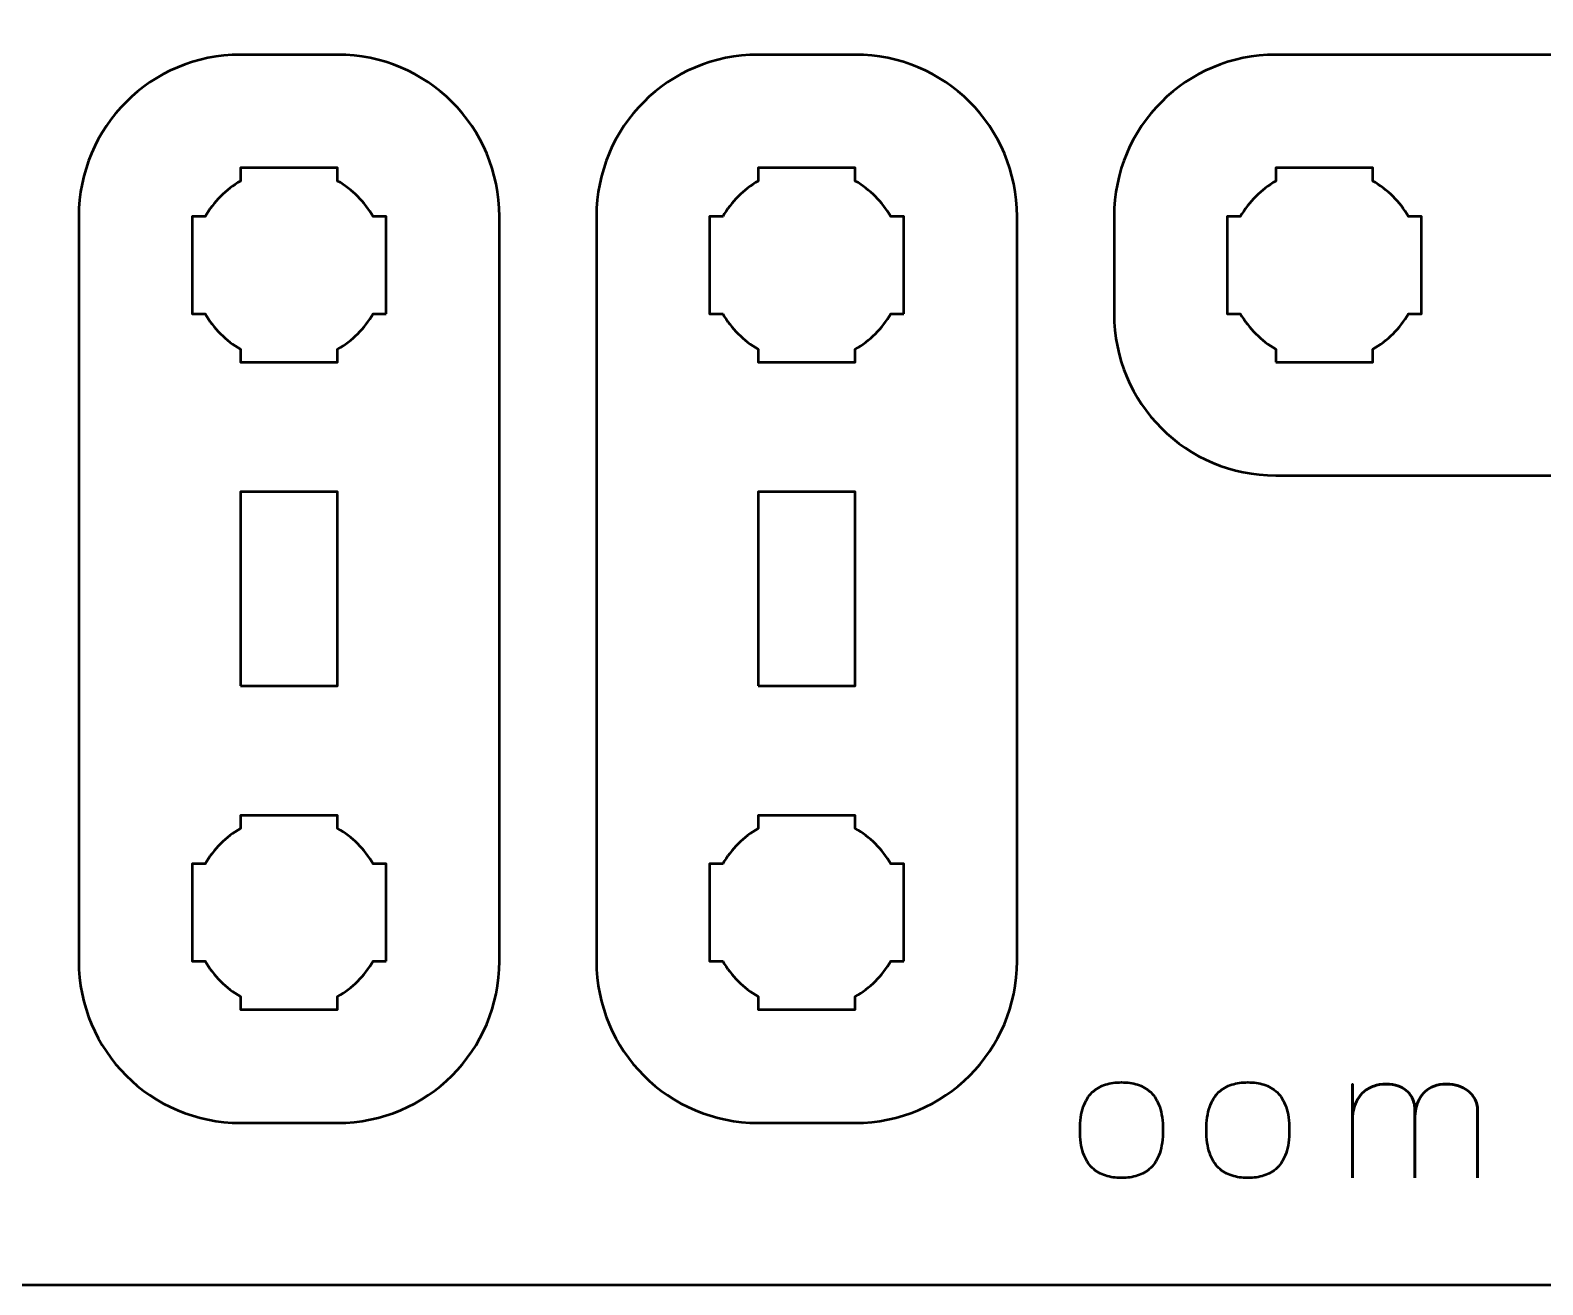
# Model space of a CAD drawing. Header units: centimetres. Extents: x -21 to 0, y -29.7 to 0.
# Drawn here: x -10.5 to -5.825, y -29.7 to -25.824 of the extents above; entities that cross this region are included whole.
import ezdxf

# ---------------------------------------------------------------- set-up
doc = ezdxf.new("R2010")
doc.units = ezdxf.units.CM
doc.header["$MEASUREMENT"] = 0
doc.layers.add('Layer 1', color=7, linetype='Continuous')

msp = doc.modelspace()

# ---------------------------------------------------------------- linework, layer by layer
at = {"layer": 'Layer 1', "color": 1, "lineweight": 53}
msp.add_open_spline([(-21.00003, -29.19995), (-21.00003, -29.19995), (-21.00003, -5.89992), (-21.00003, -5.89992), (-21.00003, -5.89992), (-21.00003, -5.81709), (-20.93286, -5.74992), (-20.85003, -5.74992), (-20.85003, -5.74992), (-20.7672, -5.74992), (-20.70003, -5.68275), (-20.70003, -5.59992), (-20.70003, -5.59992), (-20.70003, -5.51709), (-20.7672, -5.44992), (-20.85003, -5.44992), (-20.85003, -5.44992), (-20.93286, -5.44992), (-21.00003, -5.38275), (-21.00003, -5.29992), (-21.00003, -5.29992), (-21.00003, -5.21709), (-20.93286, -5.14992), (-20.85003, -5.14992), (-20.85003, -5.14992), (-20.7672, -5.14992), (-20.70003, -5.08275), (-20.70003, -4.99992), (-20.70003, -4.99992), (-20.70003, -4.91709), (-20.7672, -4.84992), (-20.85003, -4.84992), (-20.85003, -4.84992), (-20.93286, -4.84992), (-21.00003, -4.78275), (-21.00003, -4.69992), (-21.00003, -4.69992), (-21.00003, -4.61709), (-20.93286, -4.54992), (-20.85003, -4.54992), (-20.85003, -4.54992), (-20.7672, -4.54992), (-20.70003, -4.48275), (-20.70003, -4.39992), (-20.70003, -4.39992), (-20.70003, -4.31709), (-20.7672, -4.24992), (-20.85003, -4.24992), (-20.85003, -4.24992), (-20.93286, -4.24992), (-21.00003, -4.18275), (-21.00003, -4.09992), (-21.00003, -4.09992), (-21.00003, -4.01709), (-20.93286, -3.94992), (-20.85003, -3.94992), (-20.85003, -3.94992), (-20.7672, -3.94992), (-20.70003, -3.88275), (-20.70003, -3.79992), (-20.70003, -3.79992), (-20.70003, -3.71709), (-20.7672, -3.64992), (-20.85003, -3.64992), (-20.85003, -3.64992), (-20.93286, -3.64992), (-21.00003, -3.58275), (-21.00003, -3.49992), (-21.00003, -3.49992), (-21.00003, -3.41709), (-20.93286, -3.34992), (-20.85003, -3.34992), (-20.85003, -3.34992), (-20.7672, -3.34992), (-20.70003, -3.28275), (-20.70003, -3.19992), (-20.70003, -3.19992), (-20.70003, -3.11709), (-20.7672, -3.04992), (-20.85003, -3.04992), (-20.85003, -3.04992), (-20.93286, -3.04992), (-21.00003, -2.98275), (-21.00003, -2.89992), (-21.00003, -2.89992), (-21.00003, -2.81709), (-20.93286, -2.74992), (-20.85003, -2.74992), (-20.85003, -2.74992), (-20.7672, -2.74992), (-20.70003, -2.68275), (-20.70003, -2.59992), (-20.70003, -2.59992), (-20.70003, -2.51709), (-20.7672, -2.44992), (-20.85003, -2.44992), (-20.85003, -2.44992), (-20.93286, -2.44992), (-21.00003, -2.38275), (-21.00003, -2.29992), (-21.00003, -2.29992), (-21.00003, -2.21709), (-20.93286, -2.14992), (-20.85003, -2.14992), (-20.85003, -2.14992), (-20.7672, -2.14992), (-20.70003, -2.08275), (-20.70003, -1.99992), (-20.70003, -1.99992), (-20.70003, -1.91709), (-20.7672, -1.84992), (-20.85003, -1.84992), (-20.85003, -1.84992), (-20.93286, -1.84992), (-21.00003, -1.78275), (-21.00003, -1.69992), (-21.00003, -1.69992), (-21.00003, -1.61709), (-20.93286, -1.54992), (-20.85003, -1.54992), (-20.85003, -1.54992), (-20.7672, -1.54992), (-20.70003, -1.48275), (-20.70003, -1.39992), (-20.70003, -1.39992), (-20.70003, -1.31709), (-20.7672, -1.24992), (-20.85003, -1.24992), (-20.85003, -1.24992), (-20.93286, -1.24992), (-21.00003, -1.18275), (-21.00003, -1.09992), (-21.00003, -1.09992), (-21.00003, -1.09992), (-21.00003, -0.49992), (-21.00003, -0.49992), (-21.00003, -0.49992), (-21.00003, -0.22295), (-20.77694, 0.00004), (-20.49994, 0.00004), (-20.49994, 0.00004), (-20.49994, 0.00004), (-0.50008, 0.00004), (-0.50008, 0.00004), (-0.50008, 0.00004), (-0.22294, 0.00004), (0.00002, -0.22295), (0.00002, -0.49992), (0.00002, -0.49992), (0.00002, -0.49992), (0.00002, -29.19995), (0.00002, -29.19995), (0.00002, -29.19995), (0.00002, -29.47695), (-0.22294, -29.70004), (-0.50008, -29.70004), (-0.50008, -29.70004), (-0.50008, -29.70004), (-20.49994, -29.70004), (-20.49994, -29.70004), (-20.49994, -29.70004), (-20.77694, -29.70004), (-21.00003, -29.47695), (-21.00003, -29.19995)], degree=3, knots=[0, 0, 0, 0, 0.0243902, 0.0243902, 0.0243902, 0.0243902, 0.0487805, 0.0487805, 0.0487805, 0.0487805, 0.0731707, 0.0731707, 0.0731707, 0.0731707, 0.097561, 0.097561, 0.097561, 0.097561, 0.1219512, 0.1219512, 0.1219512, 0.1219512, 0.1463415, 0.1463415, 0.1463415, 0.1463415, 0.1707317, 0.1707317, 0.1707317, 0.1707317, 0.195122, 0.195122, 0.195122, 0.195122, 0.2195122, 0.2195122, 0.2195122, 0.2195122, 0.2439024, 0.2439024, 0.2439024, 0.2439024, 0.2682927, 0.2682927, 0.2682927, 0.2682927, 0.2926829, 0.2926829, 0.2926829, 0.2926829, 0.3170732, 0.3170732, 0.3170732, 0.3170732, 0.3414634, 0.3414634, 0.3414634, 0.3414634, 0.3658537, 0.3658537, 0.3658537, 0.3658537, 0.3902439, 0.3902439, 0.3902439, 0.3902439, 0.4146341, 0.4146341, 0.4146341, 0.4146341, 0.4390244, 0.4390244, 0.4390244, 0.4390244, 0.4634146, 0.4634146, 0.4634146, 0.4634146, 0.4878049, 0.4878049, 0.4878049, 0.4878049, 0.5121951, 0.5121951, 0.5121951, 0.5121951, 0.5365854, 0.5365854, 0.5365854, 0.5365854, 0.5609756, 0.5609756, 0.5609756, 0.5609756, 0.5853659, 0.5853659, 0.5853659, 0.5853659, 0.6097561, 0.6097561, 0.6097561, 0.6097561, 0.6341463, 0.6341463, 0.6341463, 0.6341463, 0.6585366, 0.6585366, 0.6585366, 0.6585366, 0.6829268, 0.6829268, 0.6829268, 0.6829268, 0.7073171, 0.7073171, 0.7073171, 0.7073171, 0.7317073, 0.7317073, 0.7317073, 0.7317073, 0.7560976, 0.7560976, 0.7560976, 0.7560976, 0.7804878, 0.7804878, 0.7804878, 0.7804878, 0.804878, 0.804878, 0.804878, 0.804878, 0.8292683, 0.8292683, 0.8292683, 0.8292683, 0.8536585, 0.8536585, 0.8536585, 0.8536585, 0.8780488, 0.8780488, 0.8780488, 0.8780488, 0.902439, 0.902439, 0.902439, 0.902439, 0.9268293, 0.9268293, 0.9268293, 0.9268293, 0.9512195, 0.9512195, 0.9512195, 0.9512195, 0.9756098, 0.9756098, 0.9756098, 0.9756098, 1, 1, 1, 1], dxfattribs=at)
at = {"layer": 'Layer 1', "color": 3, "lineweight": 53}
for points in [[(-10.35001, -28.69994), (-10.35001, -28.69994), (-10.35001, -26.40007), (-10.35001, -26.40007), (-10.35001, -26.40007), (-10.35001, -26.12293), (-10.12692, -25.89997), (-9.84992, -25.89997), (-9.84992, -25.89997), (-9.84992, -25.89997), (-9.54991, -25.89997), (-9.54991, -25.89997), (-9.54991, -25.89997), (-9.27295, -25.89997), (-9.04999, -26.12293), (-9.04999, -26.40007), (-9.04999, -26.40007), (-9.04999, -26.40007), (-9.04999, -28.69994), (-9.04999, -28.69994), (-9.04999, -28.69994), (-9.04999, -28.97694), (-9.27295, -29.20003), (-9.54991, -29.20003), (-9.54991, -29.20003), (-9.54991, -29.20003), (-9.84992, -29.20003), (-9.84992, -29.20003), (-9.84992, -29.20003), (-10.12692, -29.20003), (-10.35001, -28.97694), (-10.35001, -28.69994)], [(-8.75001, -28.69994), (-8.75001, -28.69994), (-8.75001, -26.40007), (-8.75001, -26.40007), (-8.75001, -26.40007), (-8.75001, -26.12293), (-8.52692, -25.89997), (-8.24992, -25.89997), (-8.24992, -25.89997), (-8.24992, -25.89997), (-7.94991, -25.89997), (-7.94991, -25.89997), (-7.94991, -25.89997), (-7.67295, -25.89997), (-7.44999, -26.12293), (-7.44999, -26.40007), (-7.44999, -26.40007), (-7.44999, -26.40007), (-7.44999, -28.69994), (-7.44999, -28.69994), (-7.44999, -28.69994), (-7.44999, -28.97694), (-7.67295, -29.20003), (-7.94991, -29.20003), (-7.94991, -29.20003), (-7.94991, -29.20003), (-8.24992, -29.20003), (-8.24992, -29.20003), (-8.24992, -29.20003), (-8.52692, -29.20003), (-8.75001, -28.97694), (-8.75001, -28.69994)], [(-6.64992, -25.89991), (-6.64992, -25.89991), (-4.35005, -25.89991), (-4.35005, -25.89991), (-4.35005, -25.89991), (-4.07291, -25.89991), (-3.84995, -26.123), (-3.84995, -26.4), (-3.84995, -26.4), (-3.84995, -26.4), (-3.84995, -26.70001), (-3.84995, -26.70001), (-3.84995, -26.70001), (-3.84995, -26.97697), (-4.07291, -27.19993), (-4.35005, -27.19993), (-4.35005, -27.19993), (-4.35005, -27.19993), (-6.64992, -27.19993), (-6.64992, -27.19993), (-6.64992, -27.19993), (-6.92692, -27.19993), (-7.15001, -26.97697), (-7.15001, -26.70001), (-7.15001, -26.70001), (-7.15001, -26.70001), (-7.15001, -26.4), (-7.15001, -26.4), (-7.15001, -26.4), (-7.15001, -26.123), (-6.92692, -25.89991), (-6.64992, -25.89991)]]:
    msp.add_open_spline(points, degree=3, knots=[0, 0, 0, 0, 0.125, 0.125, 0.125, 0.125, 0.25, 0.25, 0.25, 0.25, 0.375, 0.375, 0.375, 0.375, 0.5, 0.5, 0.5, 0.5, 0.625, 0.625, 0.625, 0.625, 0.75, 0.75, 0.75, 0.75, 0.875, 0.875, 0.875, 0.875, 1, 1, 1, 1], dxfattribs=at)
at = {"layer": 'Layer 1', "lineweight": 53}
for points, knots in [([(-9.39998, -26.7), (-9.39998, -26.7), (-9.44009, -26.7), (-9.44009, -26.7), (-9.44009, -26.7), (-9.46641, -26.74548), (-9.50444, -26.78351), (-9.54991, -26.80982), (-9.54991, -26.80982), (-9.54991, -26.80982), (-9.54991, -26.84993), (-9.54991, -26.84993), (-9.54991, -26.84993), (-9.54991, -26.84993), (-9.69999, -26.84993), (-9.69999, -26.84993), (-9.69999, -26.84993), (-9.69999, -26.84993), (-9.84992, -26.84993), (-9.84992, -26.84993), (-9.84992, -26.84993), (-9.84992, -26.84993), (-9.84992, -26.80982), (-9.84992, -26.80982), (-9.84992, -26.80982), (-9.89553, -26.78351), (-9.93345, -26.74548), (-9.95977, -26.7), (-9.95977, -26.7), (-9.95977, -26.7), (-9.99999, -26.7), (-9.99999, -26.7), (-9.99999, -26.7), (-9.99999, -26.7), (-9.99999, -26.54993), (-9.99999, -26.54993), (-9.99999, -26.54993), (-9.99999, -26.54993), (-9.99999, -26.4), (-9.99999, -26.4), (-9.99999, -26.4), (-9.99999, -26.4), (-9.95977, -26.4), (-9.95977, -26.4), (-9.95977, -26.4), (-9.93345, -26.35453), (-9.89553, -26.3165), (-9.84992, -26.29018), (-9.84992, -26.29018), (-9.84992, -26.29018), (-9.84992, -26.24993), (-9.84992, -26.24993), (-9.84992, -26.24993), (-9.84992, -26.24993), (-9.69999, -26.24993), (-9.69999, -26.24993), (-9.69999, -26.24993), (-9.69999, -26.24993), (-9.54991, -26.24993), (-9.54991, -26.24993), (-9.54991, -26.24993), (-9.54991, -26.24993), (-9.54991, -26.29018), (-9.54991, -26.29018), (-9.54991, -26.29018), (-9.50444, -26.3165), (-9.46641, -26.35453), (-9.44009, -26.4), (-9.44009, -26.4), (-9.44009, -26.4), (-9.39998, -26.4), (-9.39998, -26.4), (-9.39998, -26.4), (-9.39998, -26.4), (-9.39998, -26.54993), (-9.39998, -26.54993), (-9.39998, -26.54993), (-9.39998, -26.54993), (-9.39998, -26.7), (-9.39998, -26.7)], [0, 0, 0, 0, 0.05, 0.05, 0.05, 0.05, 0.1, 0.1, 0.1, 0.1, 0.15, 0.15, 0.15, 0.15, 0.2, 0.2, 0.2, 0.2, 0.25, 0.25, 0.25, 0.25, 0.3, 0.3, 0.3, 0.3, 0.35, 0.35, 0.35, 0.35, 0.4, 0.4, 0.4, 0.4, 0.45, 0.45, 0.45, 0.45, 0.5, 0.5, 0.5, 0.5, 0.55, 0.55, 0.55, 0.55, 0.6, 0.6, 0.6, 0.6, 0.65, 0.65, 0.65, 0.65, 0.7, 0.7, 0.7, 0.7, 0.75, 0.75, 0.75, 0.75, 0.8, 0.8, 0.8, 0.8, 0.85, 0.85, 0.85, 0.85, 0.9, 0.9, 0.9, 0.9, 0.95, 0.95, 0.95, 0.95, 1, 1, 1, 1]), ([(-7.79998, -26.7), (-7.79998, -26.7), (-7.84009, -26.7), (-7.84009, -26.7), (-7.84009, -26.7), (-7.86641, -26.74548), (-7.90444, -26.78351), (-7.94991, -26.80982), (-7.94991, -26.80982), (-7.94991, -26.80982), (-7.94991, -26.84993), (-7.94991, -26.84993), (-7.94991, -26.84993), (-7.94991, -26.84993), (-8.09999, -26.84993), (-8.09999, -26.84993), (-8.09999, -26.84993), (-8.09999, -26.84993), (-8.24992, -26.84993), (-8.24992, -26.84993), (-8.24992, -26.84993), (-8.24992, -26.84993), (-8.24992, -26.80982), (-8.24992, -26.80982), (-8.24992, -26.80982), (-8.29553, -26.78351), (-8.33345, -26.74548), (-8.35977, -26.7), (-8.35977, -26.7), (-8.35977, -26.7), (-8.39999, -26.7), (-8.39999, -26.7), (-8.39999, -26.7), (-8.39999, -26.7), (-8.39999, -26.54993), (-8.39999, -26.54993), (-8.39999, -26.54993), (-8.39999, -26.54993), (-8.39999, -26.4), (-8.39999, -26.4), (-8.39999, -26.4), (-8.39999, -26.4), (-8.35977, -26.4), (-8.35977, -26.4), (-8.35977, -26.4), (-8.33345, -26.35453), (-8.29553, -26.3165), (-8.24992, -26.29018), (-8.24992, -26.29018), (-8.24992, -26.29018), (-8.24992, -26.24993), (-8.24992, -26.24993), (-8.24992, -26.24993), (-8.24992, -26.24993), (-8.09999, -26.24993), (-8.09999, -26.24993), (-8.09999, -26.24993), (-8.09999, -26.24993), (-7.94991, -26.24993), (-7.94991, -26.24993), (-7.94991, -26.24993), (-7.94991, -26.24993), (-7.94991, -26.29018), (-7.94991, -26.29018), (-7.94991, -26.29018), (-7.90444, -26.3165), (-7.86641, -26.35453), (-7.84009, -26.4), (-7.84009, -26.4), (-7.84009, -26.4), (-7.79998, -26.4), (-7.79998, -26.4), (-7.79998, -26.4), (-7.79998, -26.4), (-7.79998, -26.54993), (-7.79998, -26.54993), (-7.79998, -26.54993), (-7.79998, -26.54993), (-7.79998, -26.7), (-7.79998, -26.7)], [0, 0, 0, 0, 0.05, 0.05, 0.05, 0.05, 0.1, 0.1, 0.1, 0.1, 0.15, 0.15, 0.15, 0.15, 0.2, 0.2, 0.2, 0.2, 0.25, 0.25, 0.25, 0.25, 0.3, 0.3, 0.3, 0.3, 0.35, 0.35, 0.35, 0.35, 0.4, 0.4, 0.4, 0.4, 0.45, 0.45, 0.45, 0.45, 0.5, 0.5, 0.5, 0.5, 0.55, 0.55, 0.55, 0.55, 0.6, 0.6, 0.6, 0.6, 0.65, 0.65, 0.65, 0.65, 0.7, 0.7, 0.7, 0.7, 0.75, 0.75, 0.75, 0.75, 0.8, 0.8, 0.8, 0.8, 0.85, 0.85, 0.85, 0.85, 0.9, 0.9, 0.9, 0.9, 0.95, 0.95, 0.95, 0.95, 1, 1, 1, 1]), ([(-6.64992, -26.84994), (-6.64992, -26.84994), (-6.64992, -26.80983), (-6.64992, -26.80983), (-6.64992, -26.80983), (-6.69553, -26.78351), (-6.73345, -26.74548), (-6.75977, -26.70001), (-6.75977, -26.70001), (-6.75977, -26.70001), (-6.79999, -26.70001), (-6.79999, -26.70001), (-6.79999, -26.70001), (-6.79999, -26.70001), (-6.79999, -26.54993), (-6.79999, -26.54993), (-6.79999, -26.54993), (-6.79999, -26.54993), (-6.79999, -26.4), (-6.79999, -26.4), (-6.79999, -26.4), (-6.79999, -26.4), (-6.75977, -26.4), (-6.75977, -26.4), (-6.75977, -26.4), (-6.73345, -26.35439), (-6.69553, -26.31647), (-6.64992, -26.29015), (-6.64992, -26.29015), (-6.64992, -26.29015), (-6.64992, -26.24993), (-6.64992, -26.24993), (-6.64992, -26.24993), (-6.64992, -26.24993), (-6.49999, -26.24993), (-6.49999, -26.24993), (-6.49999, -26.24993), (-6.49999, -26.24993), (-6.34991, -26.24993), (-6.34991, -26.24993), (-6.34991, -26.24993), (-6.34991, -26.24993), (-6.34991, -26.29015), (-6.34991, -26.29015), (-6.34991, -26.29015), (-6.30444, -26.31647), (-6.26641, -26.35439), (-6.24009, -26.4), (-6.24009, -26.4), (-6.24009, -26.4), (-6.19998, -26.4), (-6.19998, -26.4), (-6.19998, -26.4), (-6.19998, -26.4), (-6.19998, -26.54993), (-6.19998, -26.54993), (-6.19998, -26.54993), (-6.19998, -26.54993), (-6.19998, -26.70001), (-6.19998, -26.70001), (-6.19998, -26.70001), (-6.19998, -26.70001), (-6.24009, -26.70001), (-6.24009, -26.70001), (-6.24009, -26.70001), (-6.26641, -26.74548), (-6.30444, -26.78351), (-6.34991, -26.80983), (-6.34991, -26.80983), (-6.34991, -26.80983), (-6.34991, -26.84994), (-6.34991, -26.84994), (-6.34991, -26.84994), (-6.34991, -26.84994), (-6.49999, -26.84994), (-6.49999, -26.84994), (-6.49999, -26.84994), (-6.49999, -26.84994), (-6.64992, -26.84994), (-6.64992, -26.84994)], [0, 0, 0, 0, 0.05, 0.05, 0.05, 0.05, 0.1, 0.1, 0.1, 0.1, 0.15, 0.15, 0.15, 0.15, 0.2, 0.2, 0.2, 0.2, 0.25, 0.25, 0.25, 0.25, 0.3, 0.3, 0.3, 0.3, 0.35, 0.35, 0.35, 0.35, 0.4, 0.4, 0.4, 0.4, 0.45, 0.45, 0.45, 0.45, 0.5, 0.5, 0.5, 0.5, 0.55, 0.55, 0.55, 0.55, 0.6, 0.6, 0.6, 0.6, 0.65, 0.65, 0.65, 0.65, 0.7, 0.7, 0.7, 0.7, 0.75, 0.75, 0.75, 0.75, 0.8, 0.8, 0.8, 0.8, 0.85, 0.85, 0.85, 0.85, 0.9, 0.9, 0.9, 0.9, 0.95, 0.95, 0.95, 0.95, 1, 1, 1, 1]), ([(-9.84992, -27.84999), (-9.84992, -27.84999), (-9.84992, -27.24998), (-9.84992, -27.24998), (-9.84992, -27.24998), (-9.84992, -27.24998), (-9.54991, -27.24998), (-9.54991, -27.24998), (-9.54991, -27.24998), (-9.54991, -27.24998), (-9.54991, -27.84999), (-9.54991, -27.84999), (-9.54991, -27.84999), (-9.54991, -27.84999), (-9.84992, -27.84999), (-9.84992, -27.84999)], [0, 0, 0, 0, 0.25, 0.25, 0.25, 0.25, 0.5, 0.5, 0.5, 0.5, 0.75, 0.75, 0.75, 0.75, 1, 1, 1, 1]), ([(-8.24992, -27.84999), (-8.24992, -27.84999), (-8.24992, -27.24998), (-8.24992, -27.24998), (-8.24992, -27.24998), (-8.24992, -27.24998), (-7.94991, -27.24998), (-7.94991, -27.24998), (-7.94991, -27.24998), (-7.94991, -27.24998), (-7.94991, -27.84999), (-7.94991, -27.84999), (-7.94991, -27.84999), (-7.94991, -27.84999), (-8.24992, -27.84999), (-8.24992, -27.84999)], [0, 0, 0, 0, 0.25, 0.25, 0.25, 0.25, 0.5, 0.5, 0.5, 0.5, 0.75, 0.75, 0.75, 0.75, 1, 1, 1, 1]), ([(-9.39998, -28.69994), (-9.39998, -28.69994), (-9.44009, -28.69994), (-9.44009, -28.69994), (-9.44009, -28.69994), (-9.46641, -28.74555), (-9.50444, -28.78347), (-9.54991, -28.80979), (-9.54991, -28.80979), (-9.54991, -28.80979), (-9.54991, -28.85001), (-9.54991, -28.85001), (-9.54991, -28.85001), (-9.54991, -28.85001), (-9.69999, -28.85001), (-9.69999, -28.85001), (-9.69999, -28.85001), (-9.69999, -28.85001), (-9.84992, -28.85001), (-9.84992, -28.85001), (-9.84992, -28.85001), (-9.84992, -28.85001), (-9.84992, -28.80979), (-9.84992, -28.80979), (-9.84992, -28.80979), (-9.89553, -28.78347), (-9.93345, -28.74555), (-9.95977, -28.69994), (-9.95977, -28.69994), (-9.95977, -28.69994), (-9.99999, -28.69994), (-9.99999, -28.69994), (-9.99999, -28.69994), (-9.99999, -28.69994), (-9.99999, -28.55001), (-9.99999, -28.55001), (-9.99999, -28.55001), (-9.99999, -28.55001), (-9.99999, -28.39993), (-9.99999, -28.39993), (-9.99999, -28.39993), (-9.99999, -28.39993), (-9.95977, -28.39993), (-9.95977, -28.39993), (-9.95977, -28.39993), (-9.93345, -28.35446), (-9.89553, -28.31643), (-9.84992, -28.29011), (-9.84992, -28.29011), (-9.84992, -28.29011), (-9.84992, -28.25), (-9.84992, -28.25), (-9.84992, -28.25), (-9.84992, -28.25), (-9.69999, -28.25), (-9.69999, -28.25), (-9.69999, -28.25), (-9.69999, -28.25), (-9.54991, -28.25), (-9.54991, -28.25), (-9.54991, -28.25), (-9.54991, -28.25), (-9.54991, -28.29011), (-9.54991, -28.29011), (-9.54991, -28.29011), (-9.50444, -28.31643), (-9.46641, -28.35446), (-9.44009, -28.39993), (-9.44009, -28.39993), (-9.44009, -28.39993), (-9.39998, -28.39993), (-9.39998, -28.39993), (-9.39998, -28.39993), (-9.39998, -28.39993), (-9.39998, -28.55001), (-9.39998, -28.55001), (-9.39998, -28.55001), (-9.39998, -28.55001), (-9.39998, -28.69994), (-9.39998, -28.69994)], [0, 0, 0, 0, 0.05, 0.05, 0.05, 0.05, 0.1, 0.1, 0.1, 0.1, 0.15, 0.15, 0.15, 0.15, 0.2, 0.2, 0.2, 0.2, 0.25, 0.25, 0.25, 0.25, 0.3, 0.3, 0.3, 0.3, 0.35, 0.35, 0.35, 0.35, 0.4, 0.4, 0.4, 0.4, 0.45, 0.45, 0.45, 0.45, 0.5, 0.5, 0.5, 0.5, 0.55, 0.55, 0.55, 0.55, 0.6, 0.6, 0.6, 0.6, 0.65, 0.65, 0.65, 0.65, 0.7, 0.7, 0.7, 0.7, 0.75, 0.75, 0.75, 0.75, 0.8, 0.8, 0.8, 0.8, 0.85, 0.85, 0.85, 0.85, 0.9, 0.9, 0.9, 0.9, 0.95, 0.95, 0.95, 0.95, 1, 1, 1, 1]), ([(-7.79998, -28.69994), (-7.79998, -28.69994), (-7.84009, -28.69994), (-7.84009, -28.69994), (-7.84009, -28.69994), (-7.86641, -28.74555), (-7.90444, -28.78347), (-7.94991, -28.80979), (-7.94991, -28.80979), (-7.94991, -28.80979), (-7.94991, -28.85001), (-7.94991, -28.85001), (-7.94991, -28.85001), (-7.94991, -28.85001), (-8.09999, -28.85001), (-8.09999, -28.85001), (-8.09999, -28.85001), (-8.09999, -28.85001), (-8.24992, -28.85001), (-8.24992, -28.85001), (-8.24992, -28.85001), (-8.24992, -28.85001), (-8.24992, -28.80979), (-8.24992, -28.80979), (-8.24992, -28.80979), (-8.29553, -28.78347), (-8.33345, -28.74555), (-8.35977, -28.69994), (-8.35977, -28.69994), (-8.35977, -28.69994), (-8.39999, -28.69994), (-8.39999, -28.69994), (-8.39999, -28.69994), (-8.39999, -28.69994), (-8.39999, -28.55001), (-8.39999, -28.55001), (-8.39999, -28.55001), (-8.39999, -28.55001), (-8.39999, -28.39993), (-8.39999, -28.39993), (-8.39999, -28.39993), (-8.39999, -28.39993), (-8.35977, -28.39993), (-8.35977, -28.39993), (-8.35977, -28.39993), (-8.33345, -28.35446), (-8.29553, -28.31643), (-8.24992, -28.29011), (-8.24992, -28.29011), (-8.24992, -28.29011), (-8.24992, -28.25), (-8.24992, -28.25), (-8.24992, -28.25), (-8.24992, -28.25), (-8.09999, -28.25), (-8.09999, -28.25), (-8.09999, -28.25), (-8.09999, -28.25), (-7.94991, -28.25), (-7.94991, -28.25), (-7.94991, -28.25), (-7.94991, -28.25), (-7.94991, -28.29011), (-7.94991, -28.29011), (-7.94991, -28.29011), (-7.90444, -28.31643), (-7.86641, -28.35446), (-7.84009, -28.39993), (-7.84009, -28.39993), (-7.84009, -28.39993), (-7.79998, -28.39993), (-7.79998, -28.39993), (-7.79998, -28.39993), (-7.79998, -28.39993), (-7.79998, -28.55001), (-7.79998, -28.55001), (-7.79998, -28.55001), (-7.79998, -28.55001), (-7.79998, -28.69994), (-7.79998, -28.69994)], [0, 0, 0, 0, 0.05, 0.05, 0.05, 0.05, 0.1, 0.1, 0.1, 0.1, 0.15, 0.15, 0.15, 0.15, 0.2, 0.2, 0.2, 0.2, 0.25, 0.25, 0.25, 0.25, 0.3, 0.3, 0.3, 0.3, 0.35, 0.35, 0.35, 0.35, 0.4, 0.4, 0.4, 0.4, 0.45, 0.45, 0.45, 0.45, 0.5, 0.5, 0.5, 0.5, 0.55, 0.55, 0.55, 0.55, 0.6, 0.6, 0.6, 0.6, 0.65, 0.65, 0.65, 0.65, 0.7, 0.7, 0.7, 0.7, 0.75, 0.75, 0.75, 0.75, 0.8, 0.8, 0.8, 0.8, 0.85, 0.85, 0.85, 0.85, 0.9, 0.9, 0.9, 0.9, 0.95, 0.95, 0.95, 0.95, 1, 1, 1, 1])]:
    msp.add_open_spline(points, degree=3, knots=knots, dxfattribs=at)
at = {"layer": 'Layer 1', "color": 5, "lineweight": 53}
for points, knots in [([(-7.12709, -29.36992), (-7.10931, -29.37001), (-7.09276, -29.36776), (-7.07733, -29.36296), (-7.07733, -29.36296), (-7.0619, -29.35816), (-7.04826, -29.35016), (-7.03659, -29.33897), (-7.03659, -29.33897), (-7.02483, -29.32778), (-7.01571, -29.31263), (-7.00903, -29.29344), (-7.00903, -29.29344), (-7.00245, -29.27434), (-6.99906, -29.25054), (-6.99896, -29.22204), (-6.99896, -29.22204), (-6.99906, -29.19363), (-7.00245, -29.16992), (-7.00903, -29.15092), (-7.00903, -29.15092), (-7.01571, -29.13191), (-7.02483, -29.11677), (-7.03659, -29.10557), (-7.03659, -29.10557), (-7.04826, -29.09447), (-7.0619, -29.08648), (-7.07733, -29.08168), (-7.07733, -29.08168), (-7.09276, -29.07688), (-7.10931, -29.07462), (-7.12709, -29.07472), (-7.12709, -29.07472), (-7.14468, -29.07462), (-7.16124, -29.07688), (-7.17667, -29.08168), (-7.17667, -29.08168), (-7.1921, -29.08648), (-7.20564, -29.09447), (-7.2174, -29.10557), (-7.2174, -29.10557), (-7.22916, -29.11677), (-7.23838, -29.13191), (-7.24506, -29.15092), (-7.24506, -29.15092), (-7.25174, -29.16992), (-7.25513, -29.19363), (-7.25522, -29.22204), (-7.25522, -29.22204), (-7.25513, -29.25054), (-7.25174, -29.27434), (-7.24506, -29.29344), (-7.24506, -29.29344), (-7.23838, -29.31263), (-7.22916, -29.32778), (-7.2174, -29.33897), (-7.2174, -29.33897), (-7.20564, -29.35016), (-7.1921, -29.35816), (-7.17667, -29.36296), (-7.17667, -29.36296), (-7.16124, -29.36776), (-7.14468, -29.37001), (-7.12709, -29.36992)], [0, 0, 0, 0, 0.0625, 0.0625, 0.0625, 0.0625, 0.125, 0.125, 0.125, 0.125, 0.1875, 0.1875, 0.1875, 0.1875, 0.25, 0.25, 0.25, 0.25, 0.3125, 0.3125, 0.3125, 0.3125, 0.375, 0.375, 0.375, 0.375, 0.4375, 0.4375, 0.4375, 0.4375, 0.5, 0.5, 0.5, 0.5, 0.5625, 0.5625, 0.5625, 0.5625, 0.625, 0.625, 0.625, 0.625, 0.6875, 0.6875, 0.6875, 0.6875, 0.75, 0.75, 0.75, 0.75, 0.8125, 0.8125, 0.8125, 0.8125, 0.875, 0.875, 0.875, 0.875, 0.9375, 0.9375, 0.9375, 0.9375, 1, 1, 1, 1]), ([(-7.12709, -29.36992), (-7.10931, -29.37001), (-7.09276, -29.36776), (-7.07733, -29.36296), (-7.07733, -29.36296), (-7.0619, -29.35816), (-7.04826, -29.35016), (-7.03659, -29.33897), (-7.03659, -29.33897), (-7.02483, -29.32778), (-7.01571, -29.31263), (-7.00903, -29.29344), (-7.00903, -29.29344), (-7.00245, -29.27434), (-6.99906, -29.25054), (-6.99896, -29.22204), (-6.99896, -29.22204), (-6.99906, -29.19363), (-7.00245, -29.16992), (-7.00903, -29.15092), (-7.00903, -29.15092), (-7.01571, -29.13191), (-7.02483, -29.11677), (-7.03659, -29.10557), (-7.03659, -29.10557), (-7.04826, -29.09447), (-7.0619, -29.08648), (-7.07733, -29.08168), (-7.07733, -29.08168), (-7.09276, -29.07688), (-7.10931, -29.07462), (-7.12709, -29.07472), (-7.12709, -29.07472), (-7.14468, -29.07462), (-7.16124, -29.07688), (-7.17667, -29.08168), (-7.17667, -29.08168), (-7.1921, -29.08648), (-7.20564, -29.09447), (-7.2174, -29.10557), (-7.2174, -29.10557), (-7.22916, -29.11677), (-7.23838, -29.13191), (-7.24506, -29.15092), (-7.24506, -29.15092), (-7.25174, -29.16992), (-7.25513, -29.19363), (-7.25522, -29.22204), (-7.25522, -29.22204), (-7.25513, -29.25054), (-7.25174, -29.27434), (-7.24506, -29.29344), (-7.24506, -29.29344), (-7.23838, -29.31263), (-7.22916, -29.32778), (-7.2174, -29.33897), (-7.2174, -29.33897), (-7.20564, -29.35016), (-7.1921, -29.35816), (-7.17667, -29.36296), (-7.17667, -29.36296), (-7.16124, -29.36776), (-7.14468, -29.37001), (-7.12709, -29.36992)], [0, 0, 0, 0, 0.0625, 0.0625, 0.0625, 0.0625, 0.125, 0.125, 0.125, 0.125, 0.1875, 0.1875, 0.1875, 0.1875, 0.25, 0.25, 0.25, 0.25, 0.3125, 0.3125, 0.3125, 0.3125, 0.375, 0.375, 0.375, 0.375, 0.4375, 0.4375, 0.4375, 0.4375, 0.5, 0.5, 0.5, 0.5, 0.5625, 0.5625, 0.5625, 0.5625, 0.625, 0.625, 0.625, 0.625, 0.6875, 0.6875, 0.6875, 0.6875, 0.75, 0.75, 0.75, 0.75, 0.8125, 0.8125, 0.8125, 0.8125, 0.875, 0.875, 0.875, 0.875, 0.9375, 0.9375, 0.9375, 0.9375, 1, 1, 1, 1]), ([(-6.7365, -29.36992), (-6.71872, -29.37001), (-6.70217, -29.36776), (-6.68674, -29.36296), (-6.68674, -29.36296), (-6.67131, -29.35816), (-6.65767, -29.35016), (-6.646, -29.33897), (-6.646, -29.33897), (-6.63424, -29.32778), (-6.62512, -29.31263), (-6.61844, -29.29344), (-6.61844, -29.29344), (-6.61186, -29.27434), (-6.60847, -29.25054), (-6.60837, -29.22204), (-6.60837, -29.22204), (-6.60847, -29.19363), (-6.61186, -29.16992), (-6.61844, -29.15092), (-6.61844, -29.15092), (-6.62512, -29.13191), (-6.63424, -29.11677), (-6.646, -29.10557), (-6.646, -29.10557), (-6.65767, -29.09447), (-6.67131, -29.08648), (-6.68674, -29.08168), (-6.68674, -29.08168), (-6.70217, -29.07688), (-6.71872, -29.07462), (-6.7365, -29.07472), (-6.7365, -29.07472), (-6.75409, -29.07462), (-6.77065, -29.07688), (-6.78608, -29.08168), (-6.78608, -29.08168), (-6.80151, -29.08648), (-6.81505, -29.09447), (-6.82681, -29.10557), (-6.82681, -29.10557), (-6.83857, -29.11677), (-6.84779, -29.13191), (-6.85447, -29.15092), (-6.85447, -29.15092), (-6.86115, -29.16992), (-6.86454, -29.19363), (-6.86463, -29.22204), (-6.86463, -29.22204), (-6.86454, -29.25054), (-6.86115, -29.27434), (-6.85447, -29.29344), (-6.85447, -29.29344), (-6.84779, -29.31263), (-6.83857, -29.32778), (-6.82681, -29.33897), (-6.82681, -29.33897), (-6.81505, -29.35016), (-6.80151, -29.35816), (-6.78608, -29.36296), (-6.78608, -29.36296), (-6.77065, -29.36776), (-6.75409, -29.37001), (-6.7365, -29.36992)], [0, 0, 0, 0, 0.0625, 0.0625, 0.0625, 0.0625, 0.125, 0.125, 0.125, 0.125, 0.1875, 0.1875, 0.1875, 0.1875, 0.25, 0.25, 0.25, 0.25, 0.3125, 0.3125, 0.3125, 0.3125, 0.375, 0.375, 0.375, 0.375, 0.4375, 0.4375, 0.4375, 0.4375, 0.5, 0.5, 0.5, 0.5, 0.5625, 0.5625, 0.5625, 0.5625, 0.625, 0.625, 0.625, 0.625, 0.6875, 0.6875, 0.6875, 0.6875, 0.75, 0.75, 0.75, 0.75, 0.8125, 0.8125, 0.8125, 0.8125, 0.875, 0.875, 0.875, 0.875, 0.9375, 0.9375, 0.9375, 0.9375, 1, 1, 1, 1]), ([(-6.7365, -29.36992), (-6.71872, -29.37001), (-6.70217, -29.36776), (-6.68674, -29.36296), (-6.68674, -29.36296), (-6.67131, -29.35816), (-6.65767, -29.35016), (-6.646, -29.33897), (-6.646, -29.33897), (-6.63424, -29.32778), (-6.62512, -29.31263), (-6.61844, -29.29344), (-6.61844, -29.29344), (-6.61186, -29.27434), (-6.60847, -29.25054), (-6.60837, -29.22204), (-6.60837, -29.22204), (-6.60847, -29.19363), (-6.61186, -29.16992), (-6.61844, -29.15092), (-6.61844, -29.15092), (-6.62512, -29.13191), (-6.63424, -29.11677), (-6.646, -29.10557), (-6.646, -29.10557), (-6.65767, -29.09447), (-6.67131, -29.08648), (-6.68674, -29.08168), (-6.68674, -29.08168), (-6.70217, -29.07688), (-6.71872, -29.07462), (-6.7365, -29.07472), (-6.7365, -29.07472), (-6.75409, -29.07462), (-6.77065, -29.07688), (-6.78608, -29.08168), (-6.78608, -29.08168), (-6.80151, -29.08648), (-6.81505, -29.09447), (-6.82681, -29.10557), (-6.82681, -29.10557), (-6.83857, -29.11677), (-6.84779, -29.13191), (-6.85447, -29.15092), (-6.85447, -29.15092), (-6.86115, -29.16992), (-6.86454, -29.19363), (-6.86463, -29.22204), (-6.86463, -29.22204), (-6.86454, -29.25054), (-6.86115, -29.27434), (-6.85447, -29.29344), (-6.85447, -29.29344), (-6.84779, -29.31263), (-6.83857, -29.32778), (-6.82681, -29.33897), (-6.82681, -29.33897), (-6.81505, -29.35016), (-6.80151, -29.35816), (-6.78608, -29.36296), (-6.78608, -29.36296), (-6.77065, -29.36776), (-6.75409, -29.37001), (-6.7365, -29.36992)], [0, 0, 0, 0, 0.0625, 0.0625, 0.0625, 0.0625, 0.125, 0.125, 0.125, 0.125, 0.1875, 0.1875, 0.1875, 0.1875, 0.25, 0.25, 0.25, 0.25, 0.3125, 0.3125, 0.3125, 0.3125, 0.375, 0.375, 0.375, 0.375, 0.4375, 0.4375, 0.4375, 0.4375, 0.5, 0.5, 0.5, 0.5, 0.5625, 0.5625, 0.5625, 0.5625, 0.625, 0.625, 0.625, 0.625, 0.6875, 0.6875, 0.6875, 0.6875, 0.75, 0.75, 0.75, 0.75, 0.8125, 0.8125, 0.8125, 0.8125, 0.875, 0.875, 0.875, 0.875, 0.9375, 0.9375, 0.9375, 0.9375, 1, 1, 1, 1]), ([(-6.22061, -29.36992), (-6.22061, -29.36983), (-6.22061, -29.3671), (-6.22061, -29.36174), (-6.22061, -29.36174), (-6.22061, -29.35647), (-6.22061, -29.34922), (-6.22061, -29.3401), (-6.22061, -29.3401), (-6.22061, -29.33088), (-6.22061, -29.32053), (-6.22061, -29.30887), (-6.22061, -29.30887), (-6.22061, -29.2973), (-6.22061, -29.28516), (-6.22061, -29.27237), (-6.22061, -29.27237), (-6.22061, -29.25967), (-6.22061, -29.24715), (-6.22061, -29.23474), (-6.22061, -29.23474), (-6.22061, -29.22232), (-6.22061, -29.21065), (-6.22061, -29.19993), (-6.22061, -29.19993), (-6.22061, -29.18911), (-6.22061, -29.17989), (-6.22061, -29.17208), (-6.22061, -29.17208), (-6.22061, -29.16437), (-6.22061, -29.15882), (-6.22061, -29.15543), (-6.22061, -29.15543), (-6.22051, -29.15016), (-6.22136, -29.14424), (-6.22296, -29.13775), (-6.22296, -29.13775), (-6.22456, -29.13116), (-6.22729, -29.12458), (-6.23114, -29.11799), (-6.23114, -29.11799), (-6.235, -29.11131), (-6.24036, -29.1052), (-6.24704, -29.09955), (-6.24704, -29.09955), (-6.25381, -29.09391), (-6.26228, -29.08939), (-6.27244, -29.08591), (-6.27244, -29.08591), (-6.2827, -29.08243), (-6.29492, -29.08055), (-6.30922, -29.08036), (-6.30922, -29.08036), (-6.32352, -29.08036), (-6.33632, -29.08234), (-6.34751, -29.08629), (-6.34751, -29.08629), (-6.3588, -29.09033), (-6.36849, -29.09588), (-6.37677, -29.10294), (-6.37677, -29.10294), (-6.38495, -29.11), (-6.39182, -29.11809), (-6.39718, -29.1273), (-6.39718, -29.1273), (-6.40254, -29.13643), (-6.4065, -29.14612), (-6.40913, -29.15647), (-6.40913, -29.15647), (-6.41176, -29.16672), (-6.41308, -29.17716), (-6.41308, -29.18761), (-6.41308, -29.18761), (-6.41308, -29.17716), (-6.41176, -29.16672), (-6.40913, -29.15647), (-6.40913, -29.15647), (-6.4065, -29.14612), (-6.40254, -29.13643), (-6.39718, -29.1273), (-6.39718, -29.1273), (-6.39182, -29.11809), (-6.38495, -29.11), (-6.37677, -29.10294), (-6.37677, -29.10294), (-6.36849, -29.09588), (-6.3588, -29.09033), (-6.34751, -29.08629), (-6.34751, -29.08629), (-6.33632, -29.08234), (-6.32352, -29.08036), (-6.30922, -29.08036), (-6.30922, -29.08036), (-6.29492, -29.08055), (-6.2827, -29.08243), (-6.27244, -29.08591), (-6.27244, -29.08591), (-6.26228, -29.08939), (-6.25381, -29.09391), (-6.24704, -29.09955), (-6.24704, -29.09955), (-6.24036, -29.1052), (-6.235, -29.11131), (-6.23114, -29.11799), (-6.23114, -29.11799), (-6.22729, -29.12458), (-6.22456, -29.13116), (-6.22296, -29.13775), (-6.22296, -29.13775), (-6.22136, -29.14424), (-6.22051, -29.15016), (-6.22061, -29.15543), (-6.22061, -29.15543), (-6.22061, -29.15882), (-6.22061, -29.16437), (-6.22061, -29.17208), (-6.22061, -29.17208), (-6.22061, -29.17989), (-6.22061, -29.18911), (-6.22061, -29.19993), (-6.22061, -29.19993), (-6.22061, -29.21065), (-6.22061, -29.22232), (-6.22061, -29.23474), (-6.22061, -29.23474), (-6.22061, -29.24715), (-6.22061, -29.25967), (-6.22061, -29.27237), (-6.22061, -29.27237), (-6.22061, -29.28516), (-6.22061, -29.2973), (-6.22061, -29.30887), (-6.22061, -29.30887), (-6.22061, -29.32053), (-6.22061, -29.33088), (-6.22061, -29.3401), (-6.22061, -29.3401), (-6.22061, -29.34922), (-6.22061, -29.35647), (-6.22061, -29.36174), (-6.22061, -29.36174), (-6.22061, -29.3671), (-6.22061, -29.36983), (-6.22061, -29.36992)], [0, 0, 0, 0, 0.0277778, 0.0277778, 0.0277778, 0.0277778, 0.0555556, 0.0555556, 0.0555556, 0.0555556, 0.0833333, 0.0833333, 0.0833333, 0.0833333, 0.1111111, 0.1111111, 0.1111111, 0.1111111, 0.1388889, 0.1388889, 0.1388889, 0.1388889, 0.1666667, 0.1666667, 0.1666667, 0.1666667, 0.1944444, 0.1944444, 0.1944444, 0.1944444, 0.2222222, 0.2222222, 0.2222222, 0.2222222, 0.25, 0.25, 0.25, 0.25, 0.2777778, 0.2777778, 0.2777778, 0.2777778, 0.3055556, 0.3055556, 0.3055556, 0.3055556, 0.3333333, 0.3333333, 0.3333333, 0.3333333, 0.3611111, 0.3611111, 0.3611111, 0.3611111, 0.3888889, 0.3888889, 0.3888889, 0.3888889, 0.4166667, 0.4166667, 0.4166667, 0.4166667, 0.4444444, 0.4444444, 0.4444444, 0.4444444, 0.4722222, 0.4722222, 0.4722222, 0.4722222, 0.5, 0.5, 0.5, 0.5, 0.5277778, 0.5277778, 0.5277778, 0.5277778, 0.5555556, 0.5555556, 0.5555556, 0.5555556, 0.5833333, 0.5833333, 0.5833333, 0.5833333, 0.6111111, 0.6111111, 0.6111111, 0.6111111, 0.6388889, 0.6388889, 0.6388889, 0.6388889, 0.6666667, 0.6666667, 0.6666667, 0.6666667, 0.6944444, 0.6944444, 0.6944444, 0.6944444, 0.7222222, 0.7222222, 0.7222222, 0.7222222, 0.75, 0.75, 0.75, 0.75, 0.7777778, 0.7777778, 0.7777778, 0.7777778, 0.8055556, 0.8055556, 0.8055556, 0.8055556, 0.8333333, 0.8333333, 0.8333333, 0.8333333, 0.8611111, 0.8611111, 0.8611111, 0.8611111, 0.8888889, 0.8888889, 0.8888889, 0.8888889, 0.9166667, 0.9166667, 0.9166667, 0.9166667, 0.9444444, 0.9444444, 0.9444444, 0.9444444, 0.9722222, 0.9722222, 0.9722222, 0.9722222, 1, 1, 1, 1]), ([(-6.41308, -29.36992), (-6.41308, -29.36992), (-6.41308, -29.08036), (-6.41308, -29.08036), (-6.41308, -29.08036), (-6.41308, -29.08036), (-6.41308, -29.36992), (-6.41308, -29.36992)], [0, 0, 0, 0, 0.5, 0.5, 0.5, 0.5, 1, 1, 1, 1]), ([(-6.02644, -29.36992), (-6.02644, -29.36983), (-6.02644, -29.3671), (-6.02644, -29.36174), (-6.02644, -29.36174), (-6.02644, -29.35647), (-6.02644, -29.34922), (-6.02644, -29.3401), (-6.02644, -29.3401), (-6.02644, -29.33088), (-6.02644, -29.32053), (-6.02644, -29.30887), (-6.02644, -29.30887), (-6.02644, -29.2973), (-6.02644, -29.28516), (-6.02644, -29.27237), (-6.02644, -29.27237), (-6.02644, -29.25967), (-6.02644, -29.24715), (-6.02644, -29.23474), (-6.02644, -29.23474), (-6.02644, -29.22232), (-6.02644, -29.21065), (-6.02644, -29.19993), (-6.02644, -29.19993), (-6.02644, -29.18911), (-6.02644, -29.17989), (-6.02644, -29.17208), (-6.02644, -29.17208), (-6.02644, -29.16437), (-6.02644, -29.15882), (-6.02644, -29.15543), (-6.02644, -29.15543), (-6.02644, -29.15016), (-6.02747, -29.14424), (-6.02964, -29.13775), (-6.02964, -29.13775), (-6.03171, -29.13116), (-6.03509, -29.12458), (-6.0398, -29.11799), (-6.0398, -29.11799), (-6.04441, -29.11131), (-6.05052, -29.1052), (-6.05805, -29.09955), (-6.05805, -29.09955), (-6.06557, -29.09391), (-6.0747, -29.08939), (-6.08542, -29.08591), (-6.08542, -29.08591), (-6.09615, -29.08243), (-6.10866, -29.08055), (-6.12296, -29.08036), (-6.12296, -29.08036), (-6.13726, -29.08036), (-6.14986, -29.08234), (-6.16068, -29.08629), (-6.16068, -29.08629), (-6.17141, -29.09033), (-6.18063, -29.09588), (-6.18834, -29.10294), (-6.18834, -29.10294), (-6.19596, -29.11), (-6.20207, -29.11809), (-6.20687, -29.1273), (-6.20687, -29.1273), (-6.21167, -29.13643), (-6.21515, -29.14612), (-6.21731, -29.15647), (-6.21731, -29.15647), (-6.21957, -29.16672), (-6.22061, -29.17716), (-6.22061, -29.18761), (-6.22061, -29.18761), (-6.22061, -29.17716), (-6.21957, -29.16672), (-6.21731, -29.15647), (-6.21731, -29.15647), (-6.21515, -29.14612), (-6.21167, -29.13643), (-6.20687, -29.1273), (-6.20687, -29.1273), (-6.20207, -29.11809), (-6.19596, -29.11), (-6.18834, -29.10294), (-6.18834, -29.10294), (-6.18063, -29.09588), (-6.17141, -29.09033), (-6.16068, -29.08629), (-6.16068, -29.08629), (-6.14986, -29.08234), (-6.13726, -29.08036), (-6.12296, -29.08036), (-6.12296, -29.08036), (-6.10866, -29.08055), (-6.09615, -29.08243), (-6.08542, -29.08591), (-6.08542, -29.08591), (-6.0747, -29.08939), (-6.06557, -29.09391), (-6.05805, -29.09955), (-6.05805, -29.09955), (-6.05052, -29.1052), (-6.04441, -29.11131), (-6.0398, -29.11799), (-6.0398, -29.11799), (-6.03509, -29.12458), (-6.03171, -29.13116), (-6.02964, -29.13775), (-6.02964, -29.13775), (-6.02747, -29.14424), (-6.02644, -29.15016), (-6.02644, -29.15543), (-6.02644, -29.15543), (-6.02644, -29.15882), (-6.02644, -29.16437), (-6.02644, -29.17208), (-6.02644, -29.17208), (-6.02644, -29.17989), (-6.02644, -29.18911), (-6.02644, -29.19993), (-6.02644, -29.19993), (-6.02644, -29.21065), (-6.02644, -29.22232), (-6.02644, -29.23474), (-6.02644, -29.23474), (-6.02644, -29.24715), (-6.02644, -29.25967), (-6.02644, -29.27237), (-6.02644, -29.27237), (-6.02644, -29.28516), (-6.02644, -29.2973), (-6.02644, -29.30887), (-6.02644, -29.30887), (-6.02644, -29.32053), (-6.02644, -29.33088), (-6.02644, -29.3401), (-6.02644, -29.3401), (-6.02644, -29.34922), (-6.02644, -29.35647), (-6.02644, -29.36174), (-6.02644, -29.36174), (-6.02644, -29.3671), (-6.02644, -29.36983), (-6.02644, -29.36992)], [0, 0, 0, 0, 0.0277778, 0.0277778, 0.0277778, 0.0277778, 0.0555556, 0.0555556, 0.0555556, 0.0555556, 0.0833333, 0.0833333, 0.0833333, 0.0833333, 0.1111111, 0.1111111, 0.1111111, 0.1111111, 0.1388889, 0.1388889, 0.1388889, 0.1388889, 0.1666667, 0.1666667, 0.1666667, 0.1666667, 0.1944444, 0.1944444, 0.1944444, 0.1944444, 0.2222222, 0.2222222, 0.2222222, 0.2222222, 0.25, 0.25, 0.25, 0.25, 0.2777778, 0.2777778, 0.2777778, 0.2777778, 0.3055556, 0.3055556, 0.3055556, 0.3055556, 0.3333333, 0.3333333, 0.3333333, 0.3333333, 0.3611111, 0.3611111, 0.3611111, 0.3611111, 0.3888889, 0.3888889, 0.3888889, 0.3888889, 0.4166667, 0.4166667, 0.4166667, 0.4166667, 0.4444444, 0.4444444, 0.4444444, 0.4444444, 0.4722222, 0.4722222, 0.4722222, 0.4722222, 0.5, 0.5, 0.5, 0.5, 0.5277778, 0.5277778, 0.5277778, 0.5277778, 0.5555556, 0.5555556, 0.5555556, 0.5555556, 0.5833333, 0.5833333, 0.5833333, 0.5833333, 0.6111111, 0.6111111, 0.6111111, 0.6111111, 0.6388889, 0.6388889, 0.6388889, 0.6388889, 0.6666667, 0.6666667, 0.6666667, 0.6666667, 0.6944444, 0.6944444, 0.6944444, 0.6944444, 0.7222222, 0.7222222, 0.7222222, 0.7222222, 0.75, 0.75, 0.75, 0.75, 0.7777778, 0.7777778, 0.7777778, 0.7777778, 0.8055556, 0.8055556, 0.8055556, 0.8055556, 0.8333333, 0.8333333, 0.8333333, 0.8333333, 0.8611111, 0.8611111, 0.8611111, 0.8611111, 0.8888889, 0.8888889, 0.8888889, 0.8888889, 0.9166667, 0.9166667, 0.9166667, 0.9166667, 0.9444444, 0.9444444, 0.9444444, 0.9444444, 0.9722222, 0.9722222, 0.9722222, 0.9722222, 1, 1, 1, 1])]:
    msp.add_open_spline(points, degree=3, knots=knots, dxfattribs=at)

doc.saveas('drawing.dxf')
